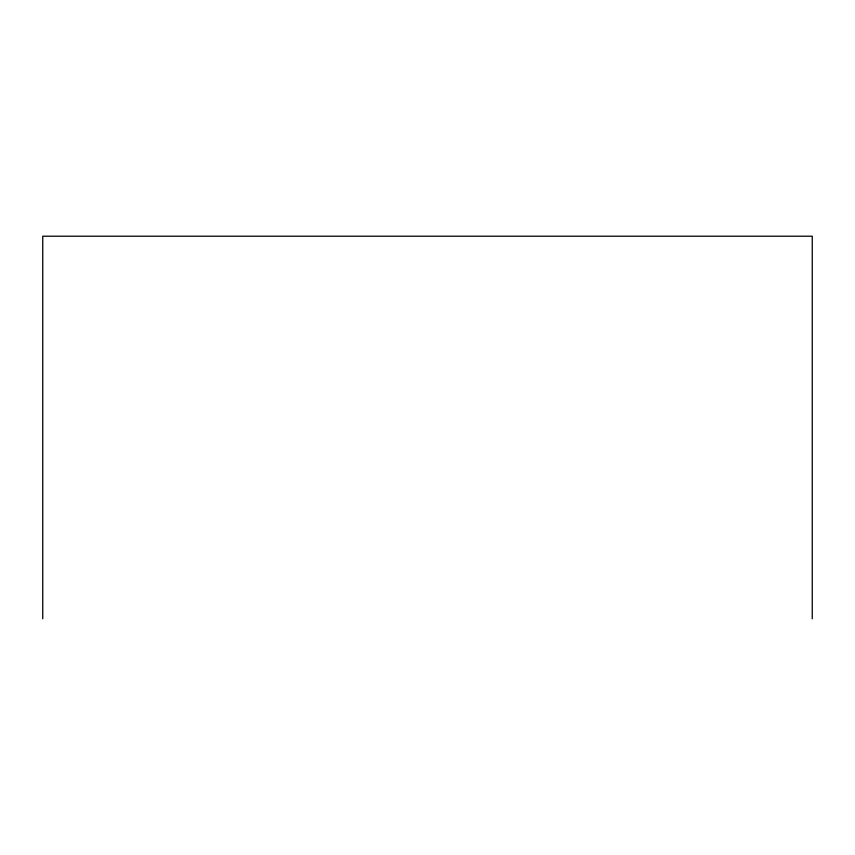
<?xml version="1.0" encoding="UTF-8"?>
<svg xmlns="http://www.w3.org/2000/svg" width="855" height="855" viewBox="0 0 855 855"><rect width="100%" height="100%" fill="white"/><g stroke="black" fill="none" stroke-linecap="round" stroke-linejoin="round"><path stroke-width="1.28" d="M812.25 618.785L812.25 236.215L42.75 236.215L42.75 618.785"/></g></svg>
